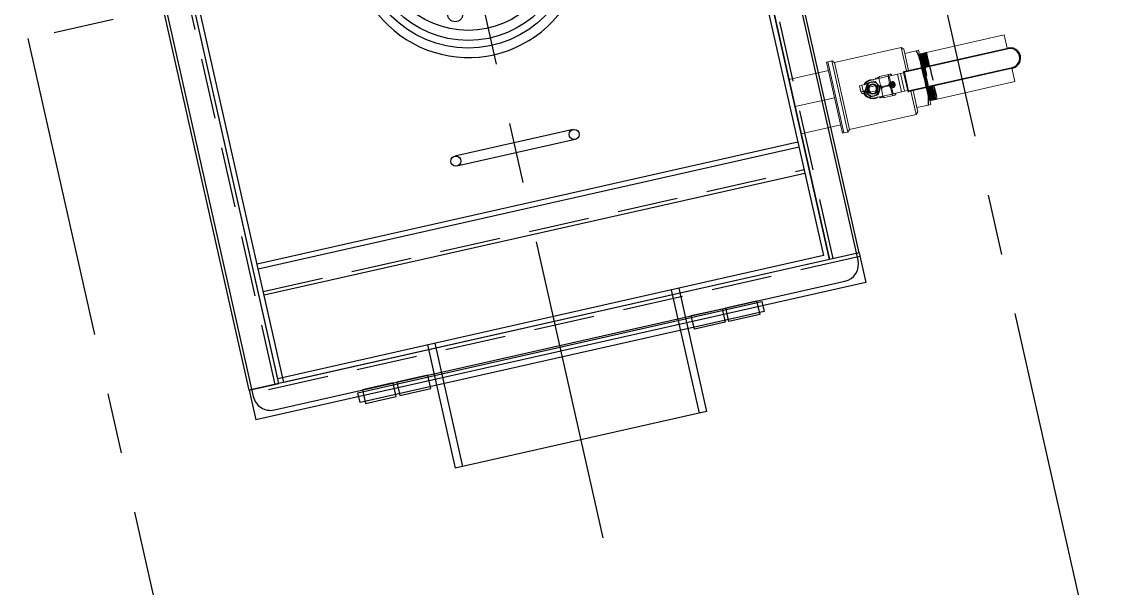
# Model space of a CAD drawing. Extents: x -1889 to 1550, y -1971 to 1122.
# Drawn here: x -317.6 to -263.9, y 232.7 to 260.8 of the extents above; entities that cross this region are included whole.
import ezdxf

# ---------------------------------------------------------------- set-up
doc = ezdxf.new("R2010")
doc.units = 0
doc.header["$LTSCALE"] = 12
doc.header["$MEASUREMENT"] = 0
doc.linetypes.add('CENTER', pattern=[2, 1.25, -0.25, 0.25, -0.25])
doc.linetypes.add('HIDDEN', pattern=[0.375, 0.25, -0.125])
for name, color, linetype in [('1.25x1.25x.25', 34, 'CONTINUOUS'), ('10 PIPE', 7, 'CONTINUOUS'), ('12 PIPE', 7, 'CONTINUOUS'), ('4T-150-RFSO', 14, 'CONTINUOUS'), ('CENTER', 6, 'CENTER'), ('COVER', 3, 'CONTINUOUS'), ('HANDLE', 2, 'CONTINUOUS'), ('REPAD', 7, 'CONTINUOUS'), ('SHELL', 40, 'CONTINUOUS')]:
    doc.layers.add(name, color=color, linetype=linetype)
doc.layers.add('AM_0', color=7, linetype='CONTINUOUS', lineweight=30)

# ---------------------------------------------------------------- blocks, each defined once
blk = doc.blocks.new('04T')
at = {"layer": '4T-150-RFSO'}
for centre, radius in [((0, 0), 4.5), ((-1.435, 3.465), 0.375), ((1.435, 3.465), 0.375), ((0, 0), 3.094), ((0, 0), 2.285), ((-3.465, 1.435), 0.375), ((3.465, 1.435), 0.375), ((-3.465, -1.435), 0.375), ((3.465, -1.435), 0.375), ((-1.435, -3.465), 0.375), ((1.435, -3.465), 0.375)]:
    blk.add_circle(centre, radius, dxfattribs=at)
at = {"layer": 'SHELL'}
blk.add_circle((0, 0), 2.344, dxfattribs=at)
blk = doc.blocks.new('A$C1bc5b71c')
at = {"layer": '10 PIPE'}
for radius in [5.375, 5]:
    blk.add_circle((-24.032, 0), radius, dxfattribs=at)
at = {"layer": 'COVER'}
for p, q in [((-20.363, 4.428), (1.192, 16.873)), ((-4.468, 16.375), (-26.602, 5.003)), ((-4.407, 16.125), (-26.488, 4.781)), ((1.593, 16.375), (-4.468, 16.375)), ((1.593, 16.125), (-4.407, 16.125)), ((1.593, 16.375), (1.593, -16.375)), ((-18.363, 0.963), (0.592, 11.907)), ((-26.488, 4.781), (-26.602, 5.003)), ((-18.363, -0.963), (0.592, -11.907)), ((-26.488, -4.781), (-26.602, -5.003)), ((-4.407, -16.125), (-26.488, -4.781)), ((-20.363, -4.428), (1.192, -16.873)), ((-4.468, -16.375), (-26.602, -5.003)), ((1.593, -16.375), (-4.468, -16.375)), ((1.593, -16.125), (-4.407, -16.125))]:
    blk.add_line(p, q, dxfattribs=at)
at = {"layer": 'REPAD'}
for p, q in [((-21.345, 4.655), (-21.157, 4.98)), ((-21.345, -4.655), (-21.157, -4.98))]:
    blk.add_line(p, q, dxfattribs=at)
blk.add_arc((-24.032, 0), 5.75, 300, 60, dxfattribs=at)
at = {"layer": 'COVER'}
blk.add_blockref('04T', (-24.032, 0), dxfattribs=at)
blk = doc.blocks.new('A$Ca7ce4bcd')
at = {"layer": 'COVER'}
for p, q in [((0, 15.34375), (-19.625, 15.34375)), ((0, 5.75), (0, 15.34375)), ((-20.5, 14.46875), (-20.5, -14.46875)), ((0, -15.34375), (0, -5.75)), ((-19.625, -15.34375), (0, -15.34375))]:
    blk.add_line(p, q, dxfattribs=at)
for centre, radius, start, end in [((-19.625, 14.46875), 0.875, 90, 180), ((0, 0), 5.75, 90, 270), ((-19.625, -14.46875), 0.875, 180, 270)]:
    blk.add_arc(centre, radius, start, end, dxfattribs=at)

msp = doc.modelspace()

# ---------------------------------------------------------------- linework, layer by layer
at = {"layer": '1.25x1.25x.25'}
for p, q in [((-276.12797, 249.32371), (-282.2974, 276.69965)), ((-277.59127, 248.99394), (-283.76071, 276.36988)), ((-304.84527, 242.85199), (-311.0147, 270.22793)), ((-306.30857, 242.52222), (-312.478, 269.89816)), ((-276.12797, 249.32371), (-306.30857, 242.52222)), ((-276.12797, 249.32371), (-275.7982, 247.86041)), ((-275.7982, 247.86041), (-305.9788, 241.05892)), ((-306.30857, 242.52222), (-304.84527, 242.85199)), ((-306.30857, 242.52222), (-305.9788, 241.05892))]:
    msp.add_line(p, q, dxfattribs=at)
at = {"layer": '1.25x1.25x.25', "linetype": 'HIDDEN'}
for p, q in [((-277.40836, 249.03516), (-283.57779, 276.4111)), ((-305.02818, 242.81077), (-311.19761, 270.18671)), ((-276.08675, 249.1408), (-306.26735, 242.33931))]:
    msp.add_line(p, q, dxfattribs=at)
at = {"layer": '12 PIPE'}
for p, q in [((-285.42002, 247.48593), (-284.04599, 241.38884)), ((-285.0542, 247.56837), (-283.68016, 241.47128)), ((-297.12644, 244.84777), (-295.7524, 238.75068)), ((-297.49226, 244.76533), (-296.11823, 238.66824)), ((-283.68016, 241.47128), (-296.11823, 238.66824))]:
    msp.add_line(p, q, dxfattribs=at)
at = {"layer": 'AM_0', "lineweight": 18}
for p, q in [((-268.94136, 260.10493), (-272.78672, 259.23834)), ((-268.94136, 260.10493), (-268.79241, 259.444)), ((-274.04466, 259.47631), (-277.34863, 258.73173)), ((-273.91498, 259.39432), (-274.04466, 259.47631)), ((-273.78388, 258.31913), (-274.04466, 259.47631)), ((-273.86822, 259.18681), (-273.91498, 259.39432)), ((-273.89543, 258.29399), (-268.75388, 259.45269)), ((-268.74508, 259.41367), (-273.88664, 258.25497)), ((-273.86822, 259.18681), (-273.30255, 259.31429)), ((-273.30255, 259.31429), (-273.18274, 259.34129)), ((-273.18274, 259.34129), (-273.0316, 258.67061)), ((-268.74508, 259.41367), (-268.75388, 259.45269)), ((-277.66918, 258.7707), (-277.7328, 258.75636)), ((-276.93929, 255.23529), (-277.7328, 258.75636)), ((-276.87567, 255.24963), (-277.66918, 258.7707)), ((-277.47592, 258.8122), (-277.66874, 258.76874)), ((-277.34863, 258.73173), (-277.47592, 258.8122)), ((-276.68329, 255.29503), (-277.47592, 258.8122)), ((-273.67805, 258.34298), (-273.86822, 259.18681)), ((-273.09411, 259.10166), (-273.10458, 259.0993)), ((-273.06304, 259.16696), (-273.07487, 259.16391)), ((-273.07325, 259.16157), (-273.07378, 259.15968)), ((-273.00989, 259.12339), (-273.02034, 259.12103)), ((-272.97878, 259.18873), (-272.99048, 259.18571)), ((-272.96865, 258.97387), (-272.95474, 258.91802)), ((-272.91845, 259.16918), (-272.94766, 259.15384)), ((-272.89445, 259.21051), (-272.90641, 259.20742)), ((-272.87552, 259.19019), (-272.89443, 259.21068)), ((-272.82609, 259.21767), (-272.87646, 259.19122)), ((-272.82225, 259.22891), (-272.82603, 259.21677)), ((-272.81033, 259.23224), (-272.82213, 259.22919)), ((-272.8213, 259.22844), (-272.82133, 259.22606)), ((-272.80365, 259.22533), (-272.81018, 259.2324)), ((-272.78672, 259.23834), (-272.80622, 259.2281)), ((-272.63777, 258.57741), (-272.78672, 259.23834)), ((-279.59737, 257.89569), (-277.63833, 258.33718)), ((-276.60282, 255.42232), (-277.34863, 258.73173)), ((-273.92126, 258.22666), (-274.08433, 258.18991)), ((-273.92566, 258.24617), (-273.88664, 258.25497)), ((-273.719, 257.32917), (-273.92566, 258.24617)), ((-273.88664, 258.25497), (-273.89543, 258.29399)), ((-273.88664, 258.25497), (-273.67998, 257.33796)), ((-273.67998, 257.33796), (-268.53843, 258.49666)), ((-268.52963, 258.45764), (-273.67119, 257.29894)), ((-273.0316, 258.67061), (-272.99257, 258.49746)), ((-272.743, 258.5537), (-272.77416, 258.68392)), ((-272.65814, 258.57282), (-272.66349, 258.59523)), ((-268.56817, 258.44896), (-268.41922, 257.78803)), ((-268.53843, 258.49666), (-268.52963, 258.45764)), ((-275.77942, 257.52294), (-275.72036, 257.71256)), ((-275.72036, 257.71256), (-275.52661, 257.75622)), ((-275.1458, 257.9507), (-275.54992, 257.85963)), ((-275.52661, 257.75622), (-275.33286, 257.79989)), ((-275.33286, 257.79989), (-275.19818, 257.65393)), ((-275.30507, 257.95581), (-275.31483, 257.95361)), ((-275.30603, 257.91459), (-275.31483, 257.95361)), ((-275.30727, 257.96557), (-275.14469, 258.00221)), ((-275.30727, 257.96557), (-275.30507, 257.95581)), ((-275.1472, 257.99139), (-275.30507, 257.95581)), ((-275.30507, 257.95581), (-275.29628, 257.91679)), ((-274.69447, 258.05241), (-275.1458, 257.9507)), ((-275.06886, 257.60926), (-275.1458, 257.9507)), ((-275.10821, 258.04118), (-274.65687, 258.14289)), ((-274.61752, 257.71098), (-274.69447, 258.05241)), ((-274.58472, 258.15915), (-274.65687, 258.14289)), ((-274.22229, 258.15882), (-274.63928, 258.06485)), ((-274.63928, 258.06485), (-274.56234, 257.72341)), ((-274.61752, 257.71098), (-274.56234, 257.72341)), ((-274.38542, 257.53209), (-274.44061, 257.77702)), ((-274.22229, 258.15882), (-274.08433, 258.18991)), ((-274.02443, 257.28084), (-274.22229, 258.15882)), ((-274.08433, 258.18991), (-273.88647, 257.31193)), ((-272.26458, 256.92144), (-268.41922, 257.78803)), ((-276.10626, 257.58049), (-275.98432, 257.60797)), ((-276.04031, 257.28783), (-276.10626, 257.58049)), ((-275.91836, 257.31531), (-276.04031, 257.28783)), ((-276.01411, 257.28348), (-276.00435, 257.28568)), ((-275.99617, 257.20387), (-276.01411, 257.28348)), ((-276.00655, 257.29544), (-276.00435, 257.28568)), ((-275.89743, 257.30978), (-276.00435, 257.28568)), ((-276.00435, 257.28568), (-275.98641, 257.20607)), ((-275.99617, 257.20387), (-275.98641, 257.20607)), ((-275.98641, 257.20607), (-275.86094, 257.21199)), ((-275.98641, 257.20607), (-275.98594, 257.19608)), ((-275.85087, 257.20245), (-275.98594, 257.19608)), ((-275.84414, 257.63956), (-275.98432, 257.60797)), ((-275.98432, 257.60797), (-275.91836, 257.31531)), ((-275.91836, 257.31531), (-275.88998, 257.32171)), ((-275.89743, 257.30978), (-275.88772, 257.31219)), ((-275.86094, 257.21199), (-275.85203, 257.21652)), ((-275.83848, 257.33331), (-275.77942, 257.52294)), ((-275.7038, 257.18735), (-275.83848, 257.33331)), ((-275.56911, 257.04139), (-275.7038, 257.18735)), ((-275.62549, 257.50945), (-275.65389, 257.50305)), ((-275.62549, 257.50945), (-275.33144, 257.57571)), ((-275.59893, 257.25916), (-275.57053, 257.26556)), ((-275.27648, 257.33183), (-275.57053, 257.26556)), ((-275.30304, 257.58211), (-275.33144, 257.57571)), ((-275.27648, 257.33183), (-275.24808, 257.33823)), ((-275.19818, 257.65393), (-275.06349, 257.50797)), ((-275.12255, 257.31834), (-275.18161, 257.12872)), ((-275.06349, 257.50797), (-275.12255, 257.31834)), ((-275.01792, 257.47974), (-275.03443, 257.553)), ((-274.94794, 257.07272), (-275.02489, 257.41416)), ((-274.99608, 257.54366), (-274.65512, 257.6205)), ((-274.99608, 257.54366), (-274.98729, 257.50464)), ((-274.98729, 257.50464), (-274.64633, 257.58148)), ((-274.94794, 257.07272), (-274.49661, 257.17443)), ((-274.59993, 257.63293), (-274.65512, 257.6205)), ((-274.64633, 257.58148), (-274.59114, 257.59391)), ((-274.51837, 257.52831), (-274.57355, 257.51587)), ((-274.49661, 257.17443), (-274.57355, 257.51587)), ((-274.51837, 257.52831), (-274.44142, 257.18687)), ((-274.02443, 257.28084), (-274.44142, 257.18687)), ((-273.88647, 257.31193), (-274.02443, 257.28084)), ((-273.7234, 257.34868), (-273.88647, 257.31193)), ((-273.719, 257.32917), (-273.67998, 257.33796)), ((-273.67119, 257.29894), (-273.67998, 257.33796)), ((-273.29886, 256.1669), (-273.55964, 257.32408)), ((-273.26364, 256.50409), (-273.45381, 257.34793)), ((-272.76833, 257.50241), (-272.72931, 257.32925)), ((-272.74425, 257.4334), (-272.76113, 257.50403)), ((-272.57816, 256.65857), (-272.72931, 257.32925)), ((-272.49556, 257.51473), (-272.50669, 257.56137)), ((-272.38462, 257.42486), (-272.42188, 257.58049)), ((-272.29762, 257.06804), (-272.41353, 257.58237)), ((-272.31406, 257.13412), (-272.29881, 257.07271)), ((-279.29508, 256.55433), (-277.33604, 256.99582)), ((-275.37536, 257.08505), (-275.56911, 257.04139)), ((-275.18161, 257.12872), (-275.37536, 257.08505)), ((-274.94794, 257.07272), (-275.35206, 256.98165)), ((-275.09938, 256.99759), (-275.10817, 257.03661)), ((-275.09938, 256.99759), (-275.08962, 256.99979)), ((-275.09842, 257.03881), (-275.08962, 256.99979)), ((-275.08962, 256.99979), (-274.93175, 257.03536)), ((-275.08742, 256.99003), (-275.08962, 256.99979)), ((-274.92484, 257.02667), (-275.08742, 256.99003)), ((-274.42383, 257.10883), (-274.87517, 257.00711)), ((-274.42383, 257.10883), (-274.35168, 257.12509)), ((-273.26364, 256.50409), (-272.69797, 256.63157)), ((-272.57816, 256.65857), (-272.69797, 256.63157)), ((-272.59942, 256.85686), (-272.58743, 256.85918)), ((-272.56879, 256.91892), (-272.55833, 256.92128)), ((-272.51409, 256.87332), (-272.50203, 256.87565)), ((-272.48538, 256.93031), (-272.46588, 256.92953)), ((-272.42986, 256.89442), (-272.43222, 256.89837)), ((-272.42866, 256.8898), (-272.41668, 256.89211)), ((-272.40668, 256.92715), (-272.36172, 256.92535)), ((-272.36346, 256.92817), (-272.34343, 256.90647)), ((-272.34343, 256.9077), (-272.34335, 256.90639)), ((-272.34316, 256.90629), (-272.33124, 256.90859)), ((-272.33103, 256.90851), (-272.32544, 256.92645)), ((-272.3273, 256.92396), (-272.26458, 256.92144)), ((-272.29881, 257.07271), (-272.29762, 257.06804)), ((-272.26458, 256.92144), (-272.29762, 257.06804)), ((-276.60282, 255.42232), (-273.29886, 256.1669)), ((-273.29886, 256.1669), (-273.21688, 256.29659)), ((-273.21688, 256.29659), (-273.26364, 256.50409)), ((-278.99279, 255.21297), (-277.03376, 255.65446)), ((-276.93929, 255.23529), (-276.87567, 255.24963)), ((-276.87611, 255.25158), (-276.68329, 255.29503)), ((-276.68329, 255.29503), (-276.60282, 255.42232))]:
    msp.add_line(p, q, dxfattribs=at)
at = {"layer": 'AM_0', "flags": 128}
for points in [[(-273.10364, 259.09581), (-273.18488, 259.06792), (-273.1728, 259.02548), (-273.15333, 258.95028), (-273.12706, 258.84487), (-273.09469, 258.71243), (-273.0572, 258.55725), (-273.01567, 258.38414), (-272.97134, 258.19863), (-272.92553, 258.00651), (-272.8796, 257.81387), (-272.83492, 257.62678), (-272.79281, 257.45112), (-272.75454, 257.2925), (-272.72122, 257.15582), (-272.69385, 257.04552), (-272.67317, 256.96496), (-272.65981, 256.91684), (-272.65407, 256.90253), (-272.65609, 256.92268), (-272.6657, 256.9765), (-272.68256, 257.06249), (-272.70602, 257.1778), (-272.73532, 257.31898), (-272.76942, 257.48148), (-272.80721, 257.66031), (-272.84739, 257.8498), (-272.88864, 258.04404), (-272.9296, 258.23693), (-272.96888, 258.42241), (-273.00519, 258.59471), (-273.03729, 258.74834), (-273.06412, 258.87859), (-273.08474, 258.98126), (-273.09845, 259.05327), (-273.10471, 259.09221), (-273.10328, 259.09704), (-273.09409, 259.06745), (-273.07739, 259.00454), (-273.0536, 258.91015), (-273.02342, 258.78742), (-272.9877, 258.64007), (-272.9475, 258.47286), (-272.90399, 258.291), (-272.85849, 258.10026), (-272.81233, 257.90663), (-272.7669, 257.71622), (-272.72356, 257.53506), (-272.68358, 257.36882), (-272.64815, 257.22281), (-272.61831, 257.10155), (-272.59493, 257.009), (-272.57865, 256.94794), (-272.56994, 256.92048), (-272.56897, 256.92733), (-272.57572, 256.96847), (-272.58987, 257.04246), (-272.61095, 257.14715), (-272.63817, 257.27912), (-272.67064, 257.43438), (-272.70724, 257.60795), (-272.74676, 257.79449), (-272.78786, 257.98807), (-272.8292, 258.18267), (-272.86939, 258.37218), (-272.90708, 258.55063), (-272.94104, 258.71248), (-272.97009, 258.85256), (-272.99327, 258.96661), (-273.00975, 259.0509), (-273.01896, 259.10296), (-273.02051, 259.12099), (-273.0143, 259.10462), (-273.00042, 259.0542), (-272.97926, 258.97148), (-272.95138, 258.85894), (-272.9176, 258.72026), (-272.8789, 258.5597), (-272.95542, 258.50583)], [(-273.0932, 259.09763), (-273.17428, 259.0703), (-273.16219, 259.02787), (-273.14273, 258.95267), (-273.11645, 258.84726), (-273.08409, 258.71482), (-273.0466, 258.55964), (-272.94482, 258.50822)], [(-273.10438, 259.09908), (-273.12574, 259.12223), (-273.14711, 259.14538)], [(-273.07495, 259.16363), (-273.08465, 259.13248), (-273.09426, 259.10163)], [(-273.09283, 258.94232), (-272.98641, 258.87361), (-272.95277, 258.73493), (-272.91358, 258.57166), (-272.9856, 258.49903)], [(-273.0463, 259.06436), (-273.06373, 259.1305), (-273.07325, 259.16157)], [(-273.02014, 259.12081), (-273.0415, 259.14395), (-273.06287, 259.1671)], [(-273.06193, 259.16391), (-272.97792, 259.1879), (-272.96999, 259.16356), (-272.9552, 259.10836), (-272.93303, 259.02075), (-272.90527, 258.90807), (-272.87108, 258.7671), (-272.83324, 258.60969), (-272.90078, 258.51814)], [(-272.98986, 258.83624), (-273.02144, 258.96522), (-273.0463, 259.06436)], [(-272.99071, 259.18535), (-273.00041, 259.15421), (-273.01003, 259.12336)], [(-272.98411, 259.16842), (-272.99049, 259.1857), (-272.99031, 259.18367)], [(-272.91267, 258.51546), (-272.95246, 258.68147), (-272.98986, 258.83624)], [(-272.94755, 259.02854), (-272.96966, 259.11548), (-272.98411, 259.16842)], [(-272.94516, 259.15261), (-272.95728, 259.16574), (-272.97865, 259.18889)], [(-272.97797, 259.18683), (-272.88855, 259.19485), (-272.87509, 259.14596), (-272.85516, 259.06792), (-272.82807, 258.95855), (-272.79607, 258.82699), (-272.75815, 258.6695), (-272.81594, 258.53726)], [(-272.88304, 258.76464), (-272.91839, 258.91035), (-272.94755, 259.02854)], [(-272.79502, 258.54198), (-272.80551, 258.58608), (-272.84317, 258.74369), (-272.87531, 258.87709), (-272.90295, 258.99022), (-272.9238, 259.07347), (-272.93853, 259.12935), (-272.94597, 259.15312), (-272.94604, 259.1518)], [(-272.90649, 259.20714), (-272.91619, 259.176), (-272.9191, 259.16665)], [(-272.91781, 259.16796), (-272.91785, 259.16932), (-272.91093, 259.15114), (-272.89727, 259.10263), (-272.87637, 259.02246), (-272.84993, 258.91719), (-272.81707, 258.78395), (-272.78049, 258.6337), (-272.7602, 258.54982)], [(-272.8919, 259.16167), (-272.90331, 259.2011), (-272.90529, 259.20312)], [(-272.89377, 259.20876), (-272.80635, 259.22324), (-272.79507, 259.1835), (-272.77622, 259.11073), (-272.75141, 259.01102), (-272.71978, 258.88153), (-272.68399, 258.73313), (-272.73109, 258.55638)], [(-272.84606, 258.9806), (-272.87264, 259.08739), (-272.8919, 259.16167)], [(-272.82784, 258.53458), (-272.84251, 258.59601), (-272.88304, 258.76464)], [(-272.77416, 258.68392), (-272.81291, 258.84468), (-272.84606, 258.9806)], [(-272.79668, 259.14156), (-272.813, 259.20278), (-272.8213, 259.22844)], [(-272.74201, 258.92129), (-272.77276, 259.04671), (-272.79668, 259.14156)], [(-272.66349, 258.59523), (-272.70521, 258.76919), (-272.74201, 258.92129)], [(-273.00126, 258.4955), (-273.00139, 258.4971), (-273.0316, 258.67061)], [(-272.64623, 258.57551), (-272.6429, 258.56157), (-272.5999, 258.38125), (-272.5537, 258.18702), (-272.51613, 258.02894), (-272.47807, 257.86877)], [(-275.88119, 257.63121), (-275.84872, 257.69605), (-275.79556, 257.75763), (-275.73086, 257.81106), (-275.66002, 257.85193), (-275.58088, 257.88142), (-275.42194, 257.89932), (-275.39703, 257.89408)], [(-274.54035, 257.62586), (-274.52529, 257.58315), (-274.50151, 257.54741), (-274.47158, 257.5225), (-274.43875, 257.51113), (-274.40658, 257.51452), (-274.37855, 257.53231), (-274.35771, 257.56257), (-274.3463, 257.60202), (-274.34557, 257.64639), (-274.35559, 257.69086), (-274.37528, 257.73063), (-274.40251, 257.76138), (-274.43432, 257.77977), (-274.46727, 257.78382), (-274.49779, 257.77308), (-274.52256, 257.74872), (-274.53891, 257.71339), (-274.54506, 257.6709), (-274.54035, 257.62586)], [(-275.19245, 257.01762), (-275.25157, 256.98493), (-275.32745, 256.95813), (-275.40903, 256.94357), (-275.56612, 256.95372), (-275.71281, 257.01317), (-275.77772, 257.06061), (-275.83538, 257.1202), (-275.88216, 257.20097)], [(-272.72931, 257.32925), (-272.74071, 257.37682), (-272.77801, 257.50023)], [(-272.74924, 257.50671), (-272.64215, 257.43265), (-272.60488, 257.27787), (-272.57143, 257.14009), (-272.54444, 257.0309), (-272.52317, 256.94718), (-272.50926, 256.89598), (-272.5023, 256.87582), (-272.58755, 256.8598)], [(-272.66929, 257.12315), (-272.70416, 257.26672), (-272.74425, 257.4334)], [(-272.70781, 257.51605), (-272.67297, 257.37121), (-272.63755, 257.2252), (-272.6077, 257.10394), (-272.58433, 257.01139), (-272.56805, 256.95033), (-272.55934, 256.92287), (-272.55915, 256.92422)], [(-272.63387, 257.34603), (-272.67574, 257.52065), (-272.67634, 257.52314)], [(-272.66441, 257.52583), (-272.56768, 257.49504), (-272.52824, 257.33069), (-272.49434, 257.19087), (-272.46505, 257.07154), (-272.44266, 256.98277), (-272.42656, 256.92198), (-272.41795, 256.89433), (-272.50235, 256.87729)], [(-272.48531, 256.93185), (-272.48524, 256.93049), (-272.49152, 256.94917), (-272.50505, 256.99963), (-272.52542, 257.08054), (-272.55305, 257.19325), (-272.58547, 257.32764), (-272.62381, 257.48784), (-272.63445, 257.53258)], [(-272.56556, 257.06528), (-272.59678, 257.19263), (-272.63387, 257.34603)], [(-272.61993, 257.53585), (-272.6078, 257.48571), (-272.57112, 257.33502), (-272.53786, 257.19999), (-272.51075, 257.09181), (-272.48894, 257.00755), (-272.47419, 256.95422), (-272.46601, 256.93043), (-272.46577, 256.9323)], [(-272.5252, 257.26624), (-272.56436, 257.4288), (-272.5915, 257.54226)], [(-272.5796, 257.54494), (-272.49235, 257.55371), (-272.45293, 257.38934), (-272.41678, 257.23958), (-272.38677, 257.11703), (-272.36209, 257.01816), (-272.34464, 256.95132), (-272.33396, 256.91456), (-272.41744, 256.89608)], [(-272.40652, 256.93096), (-272.40697, 256.92942), (-272.41524, 256.9568), (-272.43081, 257.01647), (-272.44958, 257.09154), (-272.4735, 257.18944), (-272.50112, 257.30382), (-272.53305, 257.4372), (-272.55977, 257.54941)], [(-272.46433, 257.01848), (-272.49153, 257.12801), (-272.5252, 257.26624)], [(-272.41851, 257.19522), (-272.4545, 257.34373), (-272.49556, 257.51473)], [(-272.36578, 256.98358), (-272.38865, 257.0739), (-272.41851, 257.19522)], [(-272.31406, 257.13412), (-272.34646, 257.26672), (-272.38462, 257.42486)], [(-272.61906, 256.92262), (-272.64065, 257.00723), (-272.66929, 257.12315)], [(-272.64395, 256.90499), (-272.62183, 256.88102), (-272.59971, 256.85705)], [(-272.60032, 256.85975), (-272.60514, 256.872), (-272.61906, 256.92262)], [(-272.58731, 256.85907), (-272.57794, 256.88915), (-272.56865, 256.91896)], [(-272.52416, 256.9039), (-272.54112, 256.96801), (-272.56556, 257.06528)], [(-272.55854, 256.9215), (-272.53641, 256.89753), (-272.51429, 256.87356)], [(-272.51494, 256.87644), (-272.51512, 256.87498), (-272.52416, 256.9039)], [(-272.50189, 256.87556), (-272.49252, 256.90563), (-272.48415, 256.93248)], [(-272.46648, 256.93078), (-272.451, 256.91401), (-272.42887, 256.89004)], [(-272.43222, 256.89837), (-272.44438, 256.94111), (-272.46433, 257.01848)], [(-272.41645, 256.89201), (-272.40708, 256.92209), (-272.40435, 256.93085)], [(-272.34335, 256.90639), (-272.35054, 256.92715), (-272.36578, 256.98358)]]:
    msp.add_lwpolyline(points, dxfattribs=at)
at = {"layer": 'AM_0'}
msp.add_circle((-275.45099, 257.42064), 0.25471, dxfattribs=at)
for centre, radius, start, end in [((-275.05831, 258.19636), 2.08146, 13.170309, 32.485849), ((-268.64175, 258.95517), 0.51, 282.7, 102.7), ((-268.64175, 258.95517), 0.47, 282.7, 102.7), ((-601.54487, 184.04821), 337.01182, 12.7674663, 12.8358038), ((-321.41009, 246.81823), 49.94323, 13.559397, 14.020615), ((-285.69113, 255.68892), 13.28469, 12.47613, 15.279195), ((-284.21837, 255.97785), 11.84449, 12.651703, 15.863997), ((-284.17921, 256.07424), 11.80212, 12.236798, 15.478464), ((-273.88664, 258.25497), 0.04, 102.7, 192.7), ((-547.42127, 192.69854), 282.33172, 13.3919123, 13.4827578), ((-275.45099, 257.42064), 0.45, 102.7, 150.889685), ((-275.45099, 257.42064), 0.344, 102.7, 162.7), ((-275.45099, 257.42064), 0.344, 42.7, 102.7), ((-275.30507, 257.95581), 0.01, 102.7, 192.7), ((-275.07902, 257.976), 0.07141, 114.121754, 200.749467), ((-274.62769, 258.07771), 0.07141, 114.121754, 200.749467), ((-274.6843, 257.68567), 0.07141, 294.121754, 20.749467), ((-274.62912, 257.69811), 0.07141, 294.121754, 20.749467), ((-274.58312, 258.08776), 0.07141, 4.650533, 91.278246), ((-274.33007, 257.68372), 0.14426, 137.797377, 196.76102), ((-276.00435, 257.28568), 0.01, 102.7, 192.7), ((-275.98641, 257.20607), 0.01, 192.7, 272.7), ((-275.78639, 257.33993), 0.11506, 190.209302, 195.190698), ((-275.45099, 257.42064), 0.46, 193.945659, 206.974486), ((-275.45099, 257.42064), 0.45, 192.7, 282.7), ((-275.70012, 257.37167), 0.22663, 224.797456, 228.303727), ((-275.8504, 257.19246), 0.01, 29.738347, 92.7), ((-275.45099, 257.42064), 0.344, 162.7, 222.7), ((-275.45099, 257.42064), 0.344, 222.7, 282.7), ((-275.45099, 257.42064), 0.219, 157.895626, 227.504374), ((-275.45099, 257.42064), 0.219, 47.504374, 157.895626), ((-275.45099, 257.42064), 0.1958, 153.0276, 232.3724), ((-275.45099, 257.42064), 0.219, 227.504374, 337.895626), ((-275.45099, 257.42064), 0.344, 282.7, 342.7), ((-275.45099, 257.42064), 0.1958, 333.0276, 52.3724), ((-275.45099, 257.42064), 0.219, 337.895626, 47.504374), ((-275.45099, 257.42064), 0.344, 342.7, 42.7), ((-274.99768, 257.61505), 0.07141, 184.650533, 271.278246), ((-274.9581, 257.43946), 0.07141, 114.121754, 200.749467), ((-274.64473, 257.51008), 0.07141, 4.650533, 91.278246), ((-274.58955, 257.52251), 0.07141, 4.650533, 91.278246), ((-274.42543, 257.18022), 0.07141, 184.650533, 271.278246), ((-274.32558, 257.66379), 0.14426, 188.63898, 247.602623), ((-274.38087, 257.19026), 0.07141, 294.121754, 20.749467), ((-273.67998, 257.33796), 0.04, 192.7, 282.7), ((-274.84724, 256.88458), 2.16411, 353.286343, 11.857499), ((-260.49534, 260.27905), 12.33024, 192.748981, 195.762294), ((-223.46948, 269.30946), 50.33926, 193.474022, 194.068733), ((-256.22578, 261.10119), 16.57016, 193.851771, 194.087219), ((-275.08962, 256.99979), 0.01, 192.7, 282.7), ((-274.87676, 257.07851), 0.07141, 184.650533, 271.278246)]:
    msp.add_arc(centre, radius, start, end, dxfattribs=at)
at = {"layer": 'CENTER'}
for p, q in [((-302.6595, 296.69172), (-288.33395, 233.12425)), ((-273.69591, 269.73271), (-263.89056, 226.22291)), ((-295.47779, 264.82395), (-317.25967, 259.91519)), ((-317.25967, 259.91519), (-309.08038, 223.62081))]:
    msp.add_line(p, q, dxfattribs=at)
at = {"layer": 'COVER'}
for p, q in [((-284.00459, 276.31492), (-277.89012, 249.18286)), ((-283.70574, 276.126), (-277.59127, 248.99394)), ((-304.90023, 243.09587), (-311.0147, 270.22793)), ((-304.60138, 242.90695), (-310.71586, 270.039)), ((-279.15423, 254.79219), (-305.92046, 248.76016)), ((-279.09927, 254.5483), (-305.8655, 248.51627)), ((-305.57736, 247.23768), (-278.81113, 253.26971)), ((-277.89012, 249.18286), (-304.90023, 243.09587)), ((-277.59127, 248.99394), (-304.60138, 242.90695)), ((-282.72212, 246.6017), (-281.19785, 246.94521)), ((-281.19785, 246.94521), (-281.04671, 246.27453)), ((-284.42931, 246.21697), (-282.90504, 246.56048)), ((-282.90504, 246.56048), (-282.75389, 245.8898)), ((-282.57098, 245.93102), (-282.72212, 246.6017)), ((-284.27817, 245.54629), (-284.42931, 246.21697)), ((-282.75389, 245.8898), (-284.27817, 245.54629)), ((-281.04671, 246.27453), (-282.57098, 245.93102)), ((-297.47708, 243.27652), (-299.00136, 242.93301)), ((-297.32594, 242.60584), (-297.47708, 243.27652)), ((-299.18427, 242.89179), (-300.70854, 242.54828)), ((-299.03313, 242.22111), (-299.18427, 242.89179)), ((-299.00136, 242.93301), (-298.85021, 242.26233)), ((-300.70854, 242.54828), (-300.5574, 241.8776)), ((-300.5574, 241.8776), (-299.03313, 242.22111)), ((-298.85021, 242.26233), (-297.32594, 242.60584))]:
    msp.add_line(p, q, dxfattribs=at)
at = {"layer": 'COVER', "linetype": 'HIDDEN'}
msp.add_line((-305.61622, 247.41013), (-278.84999, 253.44216), dxfattribs=at)
at = {"layer": 'COVER'}
msp.add_lwpolyline([(-280.93336, 246.90871), (-280.82343, 246.42094), (-300.82189, 241.9141), (-300.93182, 242.40186)], close=True, dxfattribs=at)
at = {"layer": 'HANDLE'}
for p, q in [((-290.28402, 255.42329), (-296.13723, 254.10421)), ((-290.1741, 254.93552), (-296.02731, 253.61644))]:
    msp.add_line(p, q, dxfattribs=at)
for centre in [(-290.22906, 255.1794), (-296.08227, 253.86032)]:
    msp.add_circle(centre, 0.25, dxfattribs=at)

# ---------------------------------------------------------------- block references
at = {"layer": 'COVER', "rotation": 102.7}
for name, p in [('A$C1bc5b71c', (-300.76115, 288.26806)), ('A$Ca7ce4bcd', (-295.45718, 264.73249))]:
    msp.add_blockref(name, p, dxfattribs=at)

doc.saveas('drawing.dxf')
